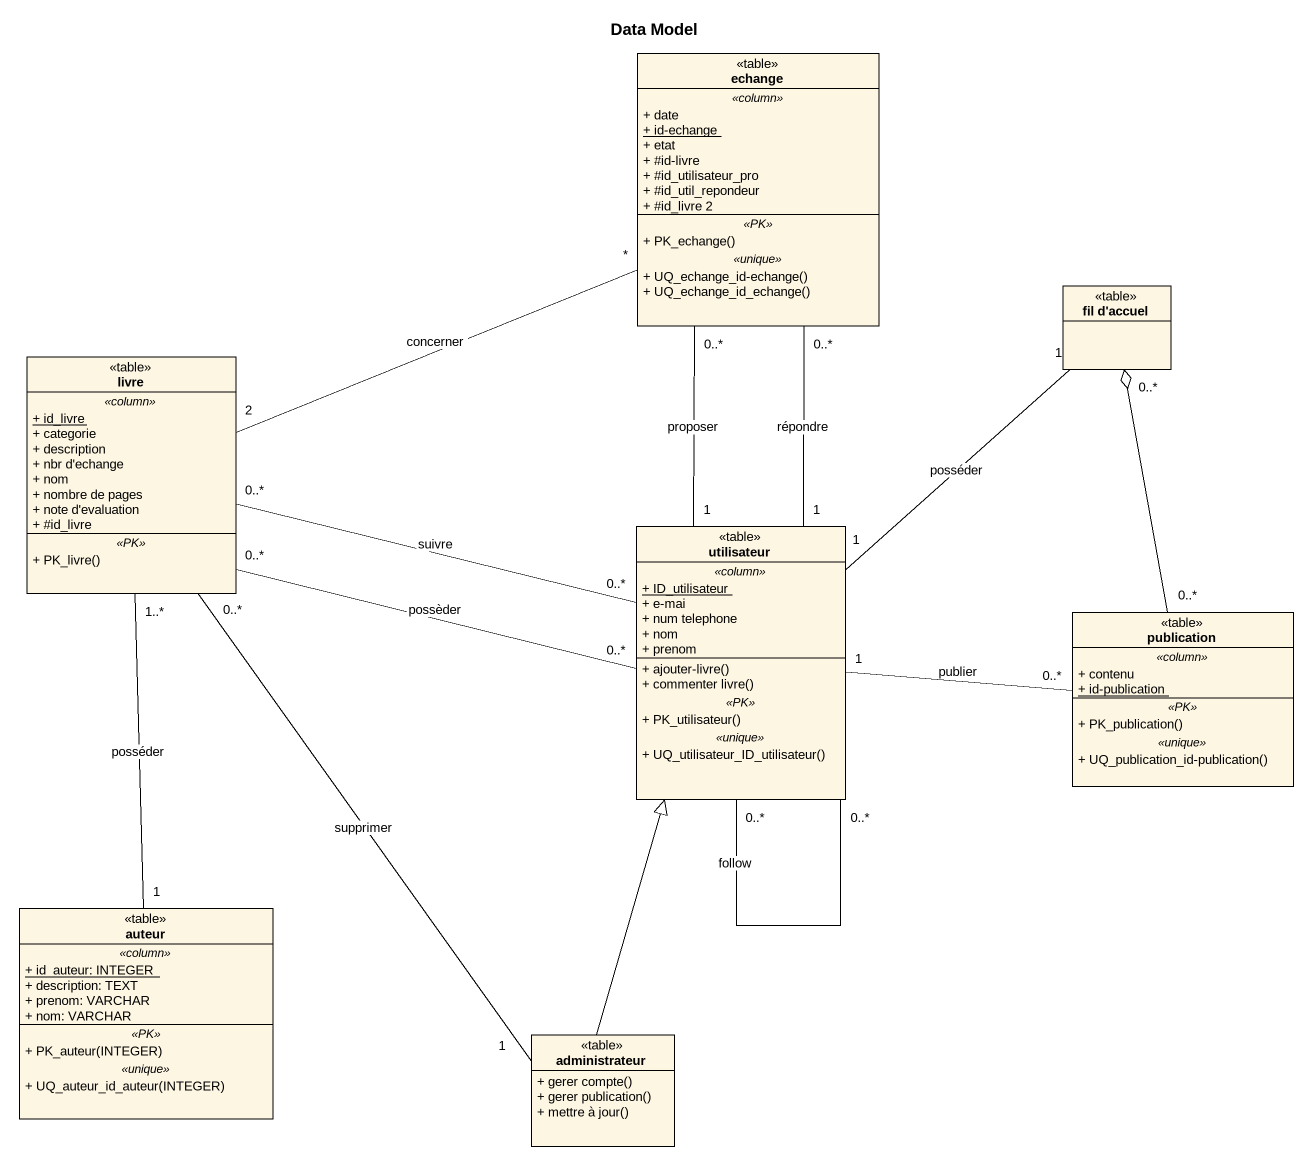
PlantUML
@startuml
title Data Model
hide circle
hide empty members
skinparam classAttributeIconSize 0
class echange <<table>> {
  .. <<column>> ..
  + date
  {static} + id-echange
  + etat
  + #id-livre
  + #id_utilisateur_pro
  + #id_util_repondeur
  + #id_livre 2
  .. <<PK>> ..
  + PK_echange()
  .. <<unique>> ..
  + UQ_echange_id-echange()
  + UQ_echange_id_echange()
}
class "fil d'accuel" as fil_d_accuel <<table>>
class livre <<table>> {
  .. <<column>> ..
  {static} + id_livre
  + categorie
  + description
  + nbr d'echange
  + nom
  + nombre de pages
  + note d'evaluation
  + #id_livre
  .. <<PK>> ..
  + PK_livre()
}
class utilisateur <<table>> {
  .. <<column>> ..
  {static} + ID_utilisateur
  + e-mai
  + num telephone
  + nom
  + prenom
  --
  + ajouter-livre()
  + commenter livre()
  .. <<PK>> ..
  + PK_utilisateur()
  .. <<unique>> ..
  + UQ_utilisateur_ID_utilisateur()
}
class publication <<table>> {
  .. <<column>> ..
  + contenu
  {static} + id-publication
  .. <<PK>> ..
  + PK_publication()
  .. <<unique>> ..
  + UQ_publication_id-publication()
}
class auteur <<table>> {
  .. <<column>> ..
  {static} + id_auteur: INTEGER
  + description: TEXT
  + prenom: VARCHAR
  + nom: VARCHAR
  .. <<PK>> ..
  + PK_auteur(INTEGER)
  .. <<unique>> ..
  + UQ_auteur_id_auteur(INTEGER)
}
class administrateur <<table>> {
  + gerer compte()
  + gerer publication()
  + mettre à jour()
}
echange "*" -left- "2" livre : concerner
livre "1..*" -- "1" auteur : posséder
utilisateur "1" -up- "0..*" echange : répondre
utilisateur "1" -up- "0..*" echange : proposer
utilisateur "1" -up- "1" fil_d_accuel : posséder
utilisateur "0..*" -left- "0..*" livre : suivre
utilisateur "0..*" -left- "0..*" livre : possèder
utilisateur "0..*" -- "0..*" utilisateur : follow
utilisateur "1" -right- "0..*" publication : publier
publication "0..*" -up-o "0..*" fil_d_accuel
administrateur "1" -up- "0..*" livre : supprimer
administrateur -up-|> utilisateur
@enduml
